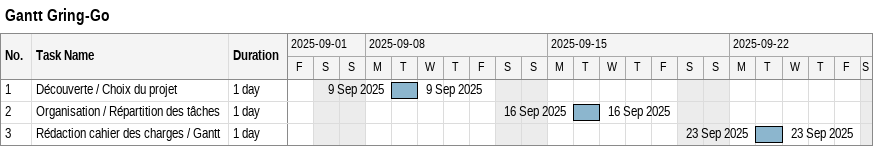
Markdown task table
Gantt Gring-Go

| ID | Task | Duration | Start | Finish |
|---|---|---|---|---|
| 1 | Découverte / Choix du projet | 1d | 2025-09-09 | 2025-09-09 |
| 2 | Organisation / Répartition des tâches | 1d | 2025-09-16 | 2025-09-16 |
| 3 | Rédaction cahier des charges / Gantt | 1d | 2025-09-23 | 2025-09-23 |
